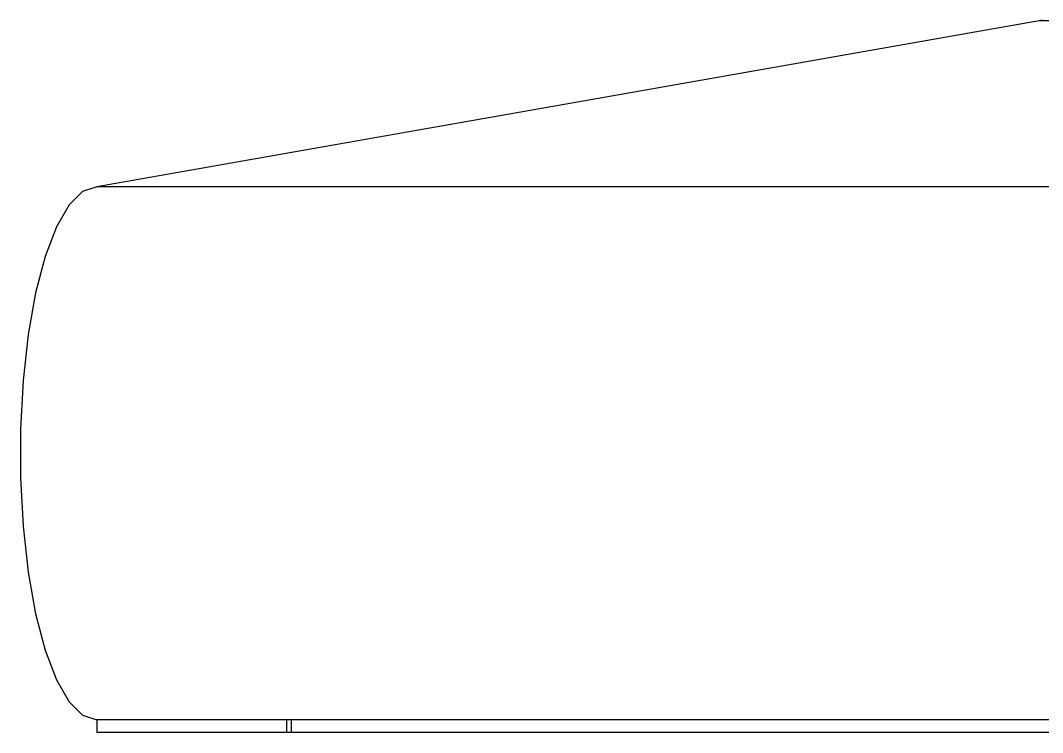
# Model space of a CAD drawing. Header units: inches. Extents: x 0 to 137, y 0 to 88.
# Drawn here: x 60.226 to 61.227, y 12.5 to 13.198 of the extents above; entities that cross this region are included whole.
import ezdxf

# ---------------------------------------------------------------- set-up
doc = ezdxf.new("R2010")
doc.units = ezdxf.units.IN
doc.header["$MEASUREMENT"] = 0

msp = doc.modelspace()

# ---------------------------------------------------------------- linework, layer by layer
at = {"color": 7, "linetype": 'Continuous', "lineweight": 25}
for p, q in [((61.22386, 13.19722), (60.30048, 13.0344)), ((61.36532, 13.19722), (61.22386, 13.19722)), ((61.45663, 13.0344), (60.30048, 13.0344)), ((60.30048, 12.5125), (60.30048, 12.5)), ((63.15048, 12.5125), (60.30048, 12.5125)), ((60.48637, 12.5125), (60.48637, 12.5)), ((60.49139, 12.5), (60.49139, 12.5125)), ((63.15048, 12.5), (60.30048, 12.5))]:
    msp.add_line(p, q, dxfattribs=at)
at = {"color": 7, "linetype": 'Continuous', "lineweight": 25, "flags": 128}
msp.add_lwpolyline([(60.30048, 13.0344), (60.2867, 13.02995), (60.27339, 13.01678), (60.261, 12.99531), (60.24995, 12.96629), (60.24063, 12.93071), (60.23334, 12.88976), (60.22834, 12.84486), (60.2258, 12.79753), (60.2258, 12.74937), (60.22834, 12.70204), (60.23334, 12.65713), (60.24063, 12.61619), (60.24995, 12.58061), (60.261, 12.55159), (60.27339, 12.53012), (60.2867, 12.51694), (60.30048, 12.5125)], dxfattribs=at)
at = {"color": 7, "linetype": 'Continuous', "lineweight": 25}
msp.add_arc((61.22712, 13.17875), 0.01875, 90, 100, dxfattribs=at)

doc.saveas('drawing.dxf')
